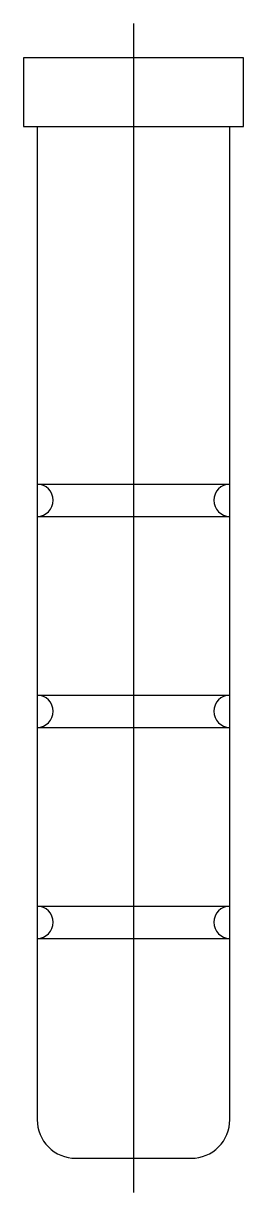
# Model space of a CAD drawing. Extents: x -48968009 to 2588125, y -43922717 to 2.
# Drawn here: x 0 to 16, y -82.5 to 2.5 of the extents above.
import ezdxf
from ezdxf.lldxf.tags import DXFTag

# ---------------------------------------------------------------- set-up
doc = ezdxf.new("R2010")
doc.units = 0
doc.header["$LTSCALE"] = 1000
doc.header["$MEASUREMENT"] = 0
doc.layers.add('图层6', color=221, linetype='CONTINUOUS')
tags = doc.linetypes.add('CENTER', pattern=[50.8, 31.75, -6.35, 6.35, -6.35]).pattern_tags.tags
tags[10:11] = [DXFTag(74, 4), DXFTag(75, 0), DXFTag(340, '0'), DXFTag(46, 1.0), DXFTag(50, 0.0), DXFTag(44, 0.0), DXFTag(45, 0.0)]
tags[8:9] = [DXFTag(74, 4), DXFTag(75, 0), DXFTag(340, '0'), DXFTag(46, 1.0), DXFTag(50, 0.0), DXFTag(44, 0.0), DXFTag(45, 0.0)]
tags[6:7] = [DXFTag(74, 4), DXFTag(75, 0), DXFTag(340, '0'), DXFTag(46, 1.0), DXFTag(50, 0.0), DXFTag(44, 0.0), DXFTag(45, 0.0)]
tags[4:5] = [DXFTag(74, 4), DXFTag(75, 0), DXFTag(340, '0'), DXFTag(46, 1.0), DXFTag(50, 0.0), DXFTag(44, 0.0), DXFTag(45, 0.0)]

msp = doc.modelspace()

# ---------------------------------------------------------------- linework, layer by layer
at = {"layer": '图层6', "color": 33, "linetype": 'CENTER'}
msp.add_line((8, 2.5), (8, -82.5), dxfattribs=at)
at = {"layer": '图层6', "color": 33}
for p, q in [((1, -5), (15, -5)), ((1, -31), (15, -31)), ((1, -33.34), (15, -33.34)), ((1, -46.34), (15, -46.34)), ((1, -48.68), (15, -48.68)), ((1, -61.68), (15, -61.68)), ((1, -64.02), (15, -64.02))]:
    msp.add_line(p, q, dxfattribs=at)
msp.add_lwpolyline([(0, 0), (0, -5), (1, -5), (1, -77.2), (1, -77.2, 0.414214), (3.8, -80), (12.2, -80), (12.2, -80, 0.414214), (15, -77.2), (15, -5), (16, -5), (16, 0)], format="xyb", close=True, dxfattribs=at)
for centre, start, end in [((1, -32.17), 270, 90), ((15, -32.17), 90, 270), ((1, -47.51), 270, 90), ((15, -47.51), 90, 270), ((1, -62.85), 270, 90), ((15, -62.85), 90, 270)]:
    msp.add_arc(centre, 1.17, start, end, dxfattribs=at)

doc.saveas('drawing.dxf')
